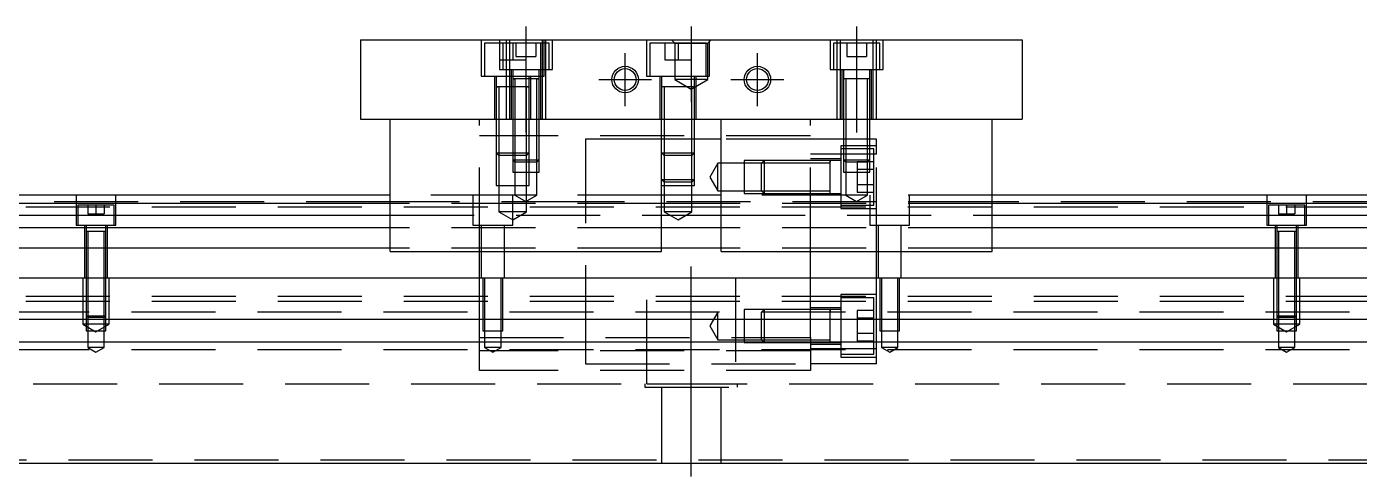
# Model space of a CAD drawing. Extents: x -12 to 788, y -275 to 77.
# Drawn here: x 189.5 to 391, y -202.1 to -134.1 of the extents above; entities that cross this region are included whole.
import ezdxf

# ---------------------------------------------------------------- set-up
doc = ezdxf.new("R2010")
doc.units = 0
doc.linetypes.add('CENTER', pattern=[50.8, 31.75, -6.35, 6.35, -6.35])
doc.linetypes.add('DASHED', pattern=[19.05, 12.7, -6.35])
doc.layers.get('0').update_dxf_attribs({"linetype": 'CONTINUOUS'})
doc.layers.add('CENTER', color=1, linetype='CENTER')

msp = doc.modelspace()

# ---------------------------------------------------------------- linework, layer by layer
at = {"color": 7, "linetype": 'CONTINUOUS'}
for p, q in [((240, -136.12), (240, -148.12)), ((240, -136.12), (340, -136.12)), ((340, -136.12), (340, -148.12)), ((240, -148.12), (340, -148.12)), ((244.5, -168.12), (244.5, -148.12)), ((285.5, -168.12), (285.5, -148.12)), ((294.5, -168.12), (294.5, -148.12)), ((335.5, -168.12), (335.5, -148.12)), ((244.5, -159.62), (0, -159.62)), ((244.5, -160.872272), (0, -160.872272)), ((294.5, -159.62), (285.5, -159.62)), ((294.5, -160.872272), (285.5, -160.872272)), ((580, -159.62), (335.5, -159.62)), ((580, -160.872272), (335.5, -160.872272)), ((0, -162.64668), (244.5, -162.64668)), ((285.5, -162.64668), (294.5, -162.64668)), ((335.5, -162.64668), (580, -162.64668)), ((244.5, -164.543076), (0, -164.543076)), ((294.5, -164.543076), (285.5, -164.543076)), ((580, -164.543076), (335.5, -164.543076)), ((244.5, -167.597372), (0, -167.597372)), ((244.5, -168.12), (285.5, -168.12)), ((294.5, -167.597372), (285.5, -167.597372)), ((294.5, -168.12), (335.5, -168.12)), ((580, -167.597372), (335.5, -167.597372)), ((0, -172.12), (580, -172.12)), ((580, -178.42), (0, -178.42)), ((580, -181.82), (0, -181.82)), ((0, -200.12), (580, -200.12))]:
    msp.add_line(p, q, dxfattribs=at)
at = {"color": 3, "linetype": 'DASHED'}
for p, q in [((258.25, -136.12), (258.25, -141.62)), ((261.5, -136.62), (258.75, -136.62)), ((258.75, -136.62), (258.75, -141.62)), ((261, -136.12), (261, -140.62)), ((268.5, -136.62), (261.5, -136.62)), ((261.5, -136.62), (261.5, -140.62)), ((262.000006, -136.12), (262.000006, -136.62)), ((262.000006, -136.62), (262.000006, -140.62)), ((262.5, -136.12), (262.5, -148.12)), ((263, -136.62), (263, -139.12)), ((263.5, -136.62), (263.5, -138.62)), ((265, -136.62), (265, -138.62)), ((266.5, -136.62), (266.5, -138.62)), ((267.25, -140.62), (267.25, -136.62)), ((267.5, -148.12), (267.5, -136.12)), ((267.75, -141.62), (267.75, -136.12)), ((267.999994, -136.62), (267.999994, -136.12)), ((267.999994, -140.62), (267.999994, -136.62)), ((268.5, -140.62), (268.5, -136.62)), ((269, -140.62), (269, -136.12)), ((283.25, -136.12), (283.25, -141.62)), ((292.25, -136.62), (283.75, -136.62)), ((283.75, -136.62), (283.75, -141.62)), ((286, -136.62), (286, -139.12)), ((287.5, -136.62), (287, -136.12)), ((287.5, -136.62), (287.5, -142.12)), ((287.5, -136.62), (292.5, -136.62)), ((288, -136.62), (288, -139.12)), ((290, -136.62), (290, -139.12)), ((292.25, -141.62), (292.25, -136.62)), ((292.5, -136.62), (293, -136.12)), ((292.5, -142.12), (292.5, -136.62)), ((292.75, -141.62), (292.75, -136.12)), ((311, -136.12), (311, -140.62)), ((318.5, -136.62), (311.5, -136.62)), ((311.5, -136.62), (311.5, -140.62)), ((312.000006, -136.12), (312.000006, -136.62)), ((312.000006, -136.62), (312.000006, -140.62)), ((312.5, -136.12), (312.5, -148.12)), ((313.5, -136.62), (313.5, -138.62)), ((315, -136.62), (315, -138.62)), ((316.5, -136.62), (316.5, -138.62)), ((317.5, -148.12), (317.5, -136.12)), ((317.999994, -136.62), (317.999994, -136.12)), ((317.999994, -140.62), (317.999994, -136.62)), ((318.5, -140.62), (318.5, -136.62)), ((319, -140.62), (319, -136.12)), ((263.5, -138.62), (265, -138.62)), ((265, -138.62), (266.5, -138.62)), ((265, -138.62), (265, -139.12)), ((313.5, -138.62), (315, -138.62)), ((315, -138.62), (316.5, -138.62)), ((261, -139.12), (263, -139.12)), ((261, -140.62), (269, -140.62)), ((262.000006, -140.62), (262.000006, -148.12)), ((262.75, -140.62), (262.75, -148.12)), ((263, -139.12), (265, -139.12)), ((263, -140.62), (263, -142.02)), ((267, -142.02), (267, -140.62)), ((267.25, -148.12), (267.25, -140.62)), ((267.999994, -148.12), (267.999994, -140.62)), ((286, -139.12), (288, -139.12)), ((288, -139.12), (290, -139.12)), ((311, -140.62), (319, -140.62)), ((312.000006, -140.62), (312.000006, -148.12)), ((312.75, -140.62), (312.75, -148.12)), ((313, -140.62), (313, -142.02)), ((317, -142.02), (317, -140.62)), ((317.25, -148.12), (317.25, -140.62)), ((317.999994, -148.12), (317.999994, -140.62)), ((258.25, -141.62), (267.75, -141.62)), ((260.25, -141.62), (260.25, -148.12)), ((260.5, -141.62), (260.5, -143.22)), ((267.000006, -142.02), (262.999994, -142.02)), ((267.000006, -142.02), (262.999994, -142.02)), ((267.000006, -142.02), (262.999994, -142.02)), ((267.000006, -142.02), (262.999994, -142.02)), ((267.000006, -142.02), (262.999994, -142.02)), ((263, -142.015), (263, -142.02)), ((263, -142.02), (263.216462, -142.02)), ((263.216708, -142.02), (263, -142.02)), ((263, -142.02), (263, -148.12)), ((263, -142.02), (263, -142.025)), ((266.783332, -142.02), (263.216708, -142.02)), ((263.35, -142.02), (263.35, -148.12)), ((265.5, -142.02), (265.5, -141.62)), ((265.5, -143.22), (265.5, -142.02)), ((265.75, -148.12), (265.75, -141.62)), ((266.65, -148.12), (266.65, -142.02)), ((267, -142.02), (266.783332, -142.02)), ((266.783538, -142.02), (267, -142.02)), ((267, -142.02), (267, -142.015)), ((267, -148.12), (267, -142.02)), ((267, -142.025), (267, -142.02)), ((283.25, -141.62), (292.75, -141.62)), ((285.25, -141.62), (285.25, -148.12)), ((285.5, -141.62), (285.5, -143.22)), ((292.5, -142.12), (287.5, -142.12)), ((287.5, -142.12), (290, -143.563376)), ((290, -143.563376), (292.5, -142.12)), ((290.5, -143.22), (290.5, -141.62)), ((290.75, -148.12), (290.75, -141.62)), ((317.000006, -142.02), (312.999994, -142.02)), ((317.000006, -142.02), (312.999994, -142.02)), ((317.000006, -142.02), (312.999994, -142.02)), ((313, -142.015), (313, -142.02)), ((313.216708, -142.02), (313, -142.02)), ((313, -142.02), (313, -142.025)), ((313, -142.02), (313, -148.12)), ((316.783332, -142.02), (313.216708, -142.02)), ((313.35, -142.02), (313.35, -148.12)), ((316.65, -148.12), (316.65, -142.02)), ((317, -142.02), (316.783332, -142.02)), ((317, -142.02), (317, -142.015)), ((317, -142.025), (317, -142.02)), ((317, -148.12), (317, -142.02)), ((265.500006, -143.22), (260.499994, -143.22)), ((265.500006, -143.22), (260.499994, -143.22)), ((262.000006, -143.22), (260.499994, -143.22)), ((260.5, -143.215), (260.5, -143.22)), ((260.5, -143.22), (260.757448, -143.22)), ((260.757468, -143.22), (260.5, -143.22)), ((260.5, -143.22), (260.5, -148.12)), ((260.5, -143.22), (260.5, -143.225)), ((261.999766, -143.22), (260.757468, -143.22)), ((260.9, -143.22), (260.9, -148.12)), ((263, -143.22), (261.999766, -143.22)), ((263, -143.22), (262.000006, -143.22)), ((263.35, -143.22), (263, -143.22)), ((263.350064, -143.22), (263, -143.22)), ((265.500006, -143.22), (263.35, -143.22)), ((265.242552, -143.22), (263.350064, -143.22)), ((265.1, -148.12), (265.1, -143.22)), ((265.5, -143.22), (265.242552, -143.22)), ((265.242602, -143.22), (265.5, -143.22)), ((265.5, -143.22), (265.5, -143.215)), ((265.5, -148.12), (265.5, -143.22)), ((265.5, -143.225), (265.5, -143.22)), ((290.500006, -143.22), (285.499994, -143.22)), ((285.5, -143.215), (285.5, -143.22)), ((285.757468, -143.22), (285.5, -143.22)), ((285.5, -143.22), (285.5, -143.225)), ((285.5, -143.22), (285.5, -148.12)), ((290.242552, -143.22), (285.757468, -143.22)), ((285.9, -143.22), (285.9, -148.12)), ((290.1, -148.12), (290.1, -143.22)), ((290.5, -143.22), (290.242552, -143.22)), ((290.5, -143.22), (290.5, -143.215)), ((290.5, -143.225), (290.5, -143.22)), ((290.5, -148.12), (290.5, -143.22)), ((258, -168.12), (258, -148.12)), ((260.5, -148.12), (260.5, -153.22)), ((260.500006, -148.12), (260.500006, -153.220006)), ((260.9, -148.12), (260.9, -153.62)), ((263, -148.12), (263, -154.27)), ((263.000006, -148.12), (263.000002, -154.27)), ((263.35, -148.12), (263.35, -154.62)), ((265.1, -153.62), (265.1, -148.12)), ((265.499994, -153.220006), (265.499994, -148.12)), ((265.5, -153.22), (265.5, -148.12)), ((266.65, -154.62), (266.65, -148.12)), ((266.999998, -154.27), (266.999994, -148.12)), ((267, -154.27), (267, -148.12)), ((285.9, -148.12), (285.9, -153.62)), ((290.1, -153.62), (290.1, -148.12)), ((290.499994, -153.220006), (290.499994, -148.12)), ((290.5, -153.22), (290.5, -148.12)), ((308, -168.12), (308, -148.12)), ((313, -148.12), (313, -154.27)), ((313.000006, -148.12), (313.000006, -154.270006)), ((313.35, -148.12), (313.35, -154.62)), ((316.65, -154.62), (316.65, -148.12)), ((316.999994, -154.270006), (316.999994, -148.12)), ((317, -154.27), (317, -148.12)), ((308, -150.62), (258, -150.62)), ((274, -151.12), (274, -181.82)), ((285.5, -151.12), (274, -151.12)), ((285.9, -151.12), (285.5, -151.12)), ((290.1, -151.12), (285.9, -151.12)), ((290.5, -151.12), (290.1, -151.12)), ((294.5, -151.12), (290.5, -151.12)), ((308, -151.12), (294.5, -151.12)), ((313, -151.12), (308, -151.12)), ((312.6, -152.12), (312.6, -161.62)), ((318, -152.12), (312.6, -152.12)), ((313, -152.62), (312.6, -152.62)), ((313.35, -151.12), (313, -151.12)), ((313.35, -152.62), (313, -152.62)), ((316.65, -151.12), (313.35, -151.12)), ((316.65, -152.62), (313.35, -152.62)), ((317, -151.12), (316.65, -151.12)), ((317, -152.62), (316.65, -152.62)), ((318, -151.12), (317, -151.12)), ((317.6, -152.62), (317, -152.62)), ((317.6, -161.12), (317.6, -152.62)), ((318, -153.423062), (318, -151.12)), ((260.5, -153.22), (263, -153.22)), ((260.5, -153.22), (260.9, -153.62)), ((260.500006, -153.220006), (260.500006, -158.12)), ((263, -153.62), (260.9, -153.62)), ((260.9, -153.62), (260.9, -158.12)), ((263, -153.22), (263.35, -153.22)), ((263.35, -153.62), (263, -153.62)), ((263, -154.27), (267, -154.27)), ((263, -154.27), (263.35, -154.62)), ((263.000002, -154.27), (263.000006, -156.12)), ((263.35, -153.22), (265.5, -153.22)), ((265.1, -153.62), (263.35, -153.62)), ((266.65, -154.62), (263.35, -154.62)), ((263.35, -154.62), (263.35, -156.12)), ((265.1, -153.62), (265.5, -153.22)), ((265.1, -158.12), (265.1, -153.62)), ((265.499994, -154.62), (265.499994, -153.220006)), ((265.499994, -156.12), (265.499994, -154.62)), ((266.65, -154.62), (267, -154.27)), ((266.65, -156.12), (266.65, -154.62)), ((266.999994, -156.12), (266.999998, -154.27)), ((285.5, -153.22), (290.5, -153.22)), ((285.5, -153.22), (285.9, -153.62)), ((290.1, -153.62), (285.9, -153.62)), ((285.9, -153.62), (285.9, -158.12)), ((290.1, -153.62), (290.5, -153.22)), ((290.1, -158.12), (290.1, -153.62)), ((290.499994, -158.12), (290.499994, -153.220006)), ((294, -154.77), (292.787564, -156.87)), ((294, -158.97), (294, -154.77)), ((298, -154.77), (294, -154.77)), ((298, -154.370006), (298, -159.369994)), ((300.999994, -154.370006), (298, -154.370006)), ((300.6, -154.77), (298, -154.77)), ((301, -154.37), (300.6, -154.77)), ((300.6, -158.97), (300.6, -154.77)), ((308, -154.77), (300.6, -154.77)), ((308, -154.370006), (300.999994, -154.370006)), ((301, -154.37), (301, -159.37)), ((308, -154.37), (301, -154.37)), ((313, -153.423062), (308, -153.423062)), ((312.6, -154.12), (308, -154.12)), ((311.005, -154.37), (308, -154.37)), ((311, -154.77), (308, -154.77)), ((312.6, -154.37), (310.995, -154.37)), ((311, -154.77), (311, -154.369994)), ((311, -156.87), (311, -154.369994)), ((311, -159.370006), (311, -154.369994)), ((311, -154.627468), (311, -154.37)), ((311, -154.37), (311, -154.627448)), ((311, -154.627468), (311, -154.37)), ((311, -156.719954), (311, -154.627468)), ((311, -158.97), (311, -154.77)), ((313.35, -153.423062), (313, -153.423062)), ((313, -154.27), (317, -154.27)), ((313, -154.27), (313.35, -154.62)), ((313.000006, -154.270006), (313.000006, -156.12)), ((316.65, -153.423062), (313.35, -153.423062)), ((316.65, -154.62), (313.35, -154.62)), ((313.35, -154.62), (313.35, -156.12)), ((315.1, -154.560598), (315.1, -155.7153)), ((317.6, -154.560598), (315.1, -154.560598)), ((317, -153.423062), (316.65, -153.423062)), ((316.65, -154.62), (317, -154.27)), ((316.65, -156.12), (316.65, -154.62)), ((316.999994, -156.12), (316.999994, -154.270006)), ((318, -153.423062), (317, -153.423062)), ((318, -168.12), (318, -153.423062)), ((263.000006, -156.12), (266.999994, -156.12)), ((263.35, -156.12), (263.35, -159.62)), ((265.499994, -158.12), (265.499994, -156.12)), ((266.65, -159.62), (266.65, -156.12)), ((292.787564, -156.87), (294, -158.97)), ((311, -159.112552), (311, -156.719954)), ((313.000006, -156.12), (316.999994, -156.12)), ((313.35, -156.12), (313.35, -159.62)), ((315.1, -155.7153), (315.1, -158.0247)), ((317.6, -155.7153), (315.1, -155.7153)), ((316.65, -159.62), (316.65, -156.12)), ((260.500006, -158.12), (265.499994, -158.12)), ((260.9, -158.12), (260.9, -162.12)), ((265.1, -162.12), (265.1, -158.12)), ((285.5, -157.22), (290.5, -157.22)), ((285.5, -157.22), (285.9, -157.62)), ((285.500006, -158.12), (290.499994, -158.12)), ((290.1, -157.62), (285.9, -157.62)), ((285.9, -158.12), (285.9, -162.12)), ((290.1, -157.62), (290.5, -157.22)), ((290.1, -162.12), (290.1, -158.12)), ((294, -158.97), (298, -158.97)), ((298, -158.97), (300.6, -158.97)), ((300.6, -158.97), (308, -158.97)), ((300.6, -158.97), (301, -159.37)), ((300.6, -158.97), (308, -158.97)), ((308, -158.97), (311, -158.97)), ((311, -159.370006), (311, -158.97)), ((311, -159.37), (311, -159.112552)), ((317.6, -158.0247), (315.1, -158.0247)), ((315.1, -158.0247), (315.1, -159.179402)), ((244.5, -160.62), (40.5, -160.62)), ((197, -159.62), (197, -164.12)), ((202.75, -161.12), (197.25, -161.12)), ((197.25, -161.12), (197.25, -164.12)), ((198.75, -161.12), (198.75, -162.42)), ((200, -161.12), (200, -162.42)), ((201.25, -161.12), (201.25, -162.42)), ((202.75, -164.12), (202.75, -161.12)), ((203, -164.12), (203, -159.62)), ((263.35, -159.62), (244.5, -159.62)), ((274, -160.62), (244.5, -160.62)), ((285.5, -160.872272), (244.5, -160.872272)), ((257, -159.62), (257, -164.12)), ((263, -164.12), (263, -159.62)), ((266.65, -159.62), (263.35, -159.62)), ((263.35, -159.62), (265, -160.572628)), ((265, -160.572628), (266.65, -159.62)), ((285.5, -159.62), (266.65, -159.62)), ((318, -160.62), (274, -160.62)), ((313.35, -159.62), (294.5, -159.62)), ((335.5, -160.872272), (294.5, -160.872272)), ((298, -159.369994), (301, -159.369994)), ((301, -159.369994), (308, -159.369994)), ((301, -159.37), (308, -159.369998)), ((308, -159.369998), (311.005, -159.37)), ((310.995, -159.37), (312.6, -159.37)), ((312.6, -161.12), (317.6, -161.12)), ((316.65, -159.62), (313.35, -159.62)), ((313.35, -159.62), (315, -160.572628)), ((315, -160.572628), (316.65, -159.62)), ((317.6, -159.179402), (315.1, -159.179402)), ((335.5, -159.62), (316.65, -159.62)), ((317, -159.62), (317, -164.12)), ((335.5, -160.62), (318, -160.62)), ((323, -164.12), (323, -159.62)), ((530.005, -160.62), (335.5, -160.62)), ((377, -159.62), (377, -164.12)), ((382.75, -161.12), (377.25, -161.12)), ((377.25, -161.12), (377.25, -164.12)), ((378.75, -161.12), (378.75, -162.42)), ((380, -161.12), (380, -162.42)), ((381.25, -161.12), (381.25, -162.42)), ((382.75, -164.12), (382.75, -161.12)), ((383, -164.12), (383, -159.62)), ((37, -161.37), (530.005, -161.37)), ((198.75, -162.42), (200, -162.42)), ((200, -162.42), (201.25, -162.42)), ((244.5, -162.64668), (285.5, -162.64668)), ((265.1, -162.12), (260.9, -162.12)), ((260.9, -162.12), (263, -163.332436)), ((263, -163.332436), (265.1, -162.12)), ((290.1, -162.12), (285.9, -162.12)), ((285.9, -162.12), (288, -163.332436)), ((288, -163.332436), (290.1, -162.12)), ((294.5, -162.64668), (335.5, -162.64668)), ((312.6, -161.62), (318, -161.62)), ((378.75, -162.42), (380, -162.42)), ((380, -162.42), (381.25, -162.42)), ((197, -164.12), (203, -164.12)), ((198.25, -164.12), (198.25, -172.12)), ((199.998804, -165.12), (198.499994, -165.12)), ((201.500006, -165.12), (198.499994, -165.12)), ((198.5, -164.12), (198.5, -165.12)), ((198.5, -165.115), (198.5, -165.12)), ((198.624678, -165.12), (198.5, -165.12)), ((198.5, -165.12), (198.5, -165.125)), ((198.5, -165.12), (198.5, -172.12)), ((199.998804, -165.12), (198.624678, -165.12)), ((198.75, -165.12), (198.75, -172.12)), ((201.500006, -165.12), (199.998804, -165.12)), ((201.37533, -165.12), (199.998804, -165.12)), ((201.25, -172.12), (201.25, -165.12)), ((201.5, -165.12), (201.37533, -165.12)), ((201.5, -165.12), (201.5, -164.12)), ((201.5, -165.12), (201.5, -165.115)), ((201.5, -165.125), (201.5, -165.12)), ((201.5, -172.12), (201.5, -165.12)), ((201.75, -172.12), (201.75, -164.12)), ((285.5, -164.543076), (244.5, -164.543076)), ((257, -164.12), (263, -164.12)), ((258.25, -164.12), (258.25, -172.12)), ((261.75, -172.12), (261.75, -164.12)), ((335.5, -164.543076), (294.5, -164.543076)), ((317, -164.12), (323, -164.12)), ((318.25, -164.12), (318.25, -172.12)), ((321.75, -172.12), (321.75, -164.12)), ((377, -164.12), (383, -164.12)), ((378.25, -164.12), (378.25, -172.12)), ((379.998804, -165.12), (378.499994, -165.12)), ((381.500006, -165.12), (378.499994, -165.12)), ((378.5, -164.12), (378.5, -165.12)), ((378.5, -165.115), (378.5, -165.12)), ((378.624678, -165.12), (378.5, -165.12)), ((378.5, -165.12), (378.5, -165.125)), ((378.5, -165.12), (378.5, -172.12)), ((379.998804, -165.12), (378.624678, -165.12)), ((378.75, -165.12), (378.75, -172.12)), ((381.500006, -165.12), (379.998804, -165.12)), ((381.37533, -165.12), (379.998804, -165.12)), ((381.25, -172.12), (381.25, -165.12)), ((381.5, -165.12), (381.37533, -165.12)), ((381.5, -165.12), (381.5, -164.12)), ((381.5, -165.12), (381.5, -165.115)), ((381.5, -165.125), (381.5, -165.12)), ((381.5, -172.12), (381.5, -165.12)), ((381.75, -172.12), (381.75, -164.12)), ((285.5, -167.597372), (244.5, -167.597372)), ((258, -172.12), (258, -168.12)), ((335.5, -167.597372), (294.5, -167.597372)), ((308, -172.12), (308, -168.12)), ((318, -172.12), (318, -168.12)), ((198, -172.12), (198, -179.12)), ((198.5, -172.12), (198.5, -177.87)), ((198.500006, -172.12), (198.500002, -177.87)), ((198.75, -172.12), (198.75, -178.12)), ((201.25, -178.12), (201.25, -172.12)), ((201.499998, -177.87), (201.499994, -172.12)), ((201.5, -177.87), (201.5, -172.12)), ((202, -179.12), (202, -172.12)), ((258, -178.42), (258, -172.12)), ((258.500006, -172.12), (258.500006, -178.42)), ((258.75, -172.12), (258.75, -180.12)), ((261.25, -180.12), (261.25, -172.12)), ((261.499994, -178.42), (261.499994, -172.12)), ((283.291796, -188.12), (283.291796, -172.12)), ((296.708204, -172.12), (296.708204, -188.12)), ((308, -178.42), (308, -172.12)), ((318, -178.42), (318, -172.12)), ((318.500006, -172.12), (318.500006, -178.42)), ((318.75, -172.12), (318.75, -180.12)), ((321.25, -180.12), (321.25, -172.12)), ((321.499994, -178.42), (321.499994, -172.12)), ((378, -172.12), (378, -179.12)), ((378.5, -172.12), (378.5, -177.87)), ((378.500006, -172.12), (378.500002, -177.87)), ((378.75, -172.12), (378.75, -178.12)), ((381.25, -178.12), (381.25, -172.12)), ((381.499998, -177.87), (381.499994, -172.12)), ((381.5, -177.87), (381.5, -172.12)), ((382, -179.12), (382, -172.12)), ((37, -174.87), (530.005, -174.87)), ((312.6, -174.62), (312.6, -184.12)), ((318, -174.62), (312.6, -174.62)), ((317.6, -175.12), (312.6, -175.12)), ((317.6, -178.42), (317.6, -175.12)), ((580, -177.27), (0, -177.27)), ((37, -175.62), (530.005, -175.62)), ((294, -177.27), (292.787564, -179.37)), ((294, -181.47), (294, -177.27)), ((301, -176.870002), (298, -176.870006)), ((298, -176.870006), (298, -181.82)), ((301, -176.87), (300.6, -177.27)), ((300.6, -181.47), (300.6, -177.27)), ((301, -176.87), (301, -181.82)), ((308, -176.87), (301, -176.87)), ((308, -176.870006), (301, -176.870002)), ((312.6, -176.62), (308, -176.62)), ((311.005, -176.87), (308, -176.87)), ((312.6, -176.87), (310.995, -176.87)), ((311, -179.37), (311, -176.869994)), ((311, -181.870006), (311, -176.869994)), ((311, -177.27), (311, -176.869994)), ((311, -176.87), (311, -177.127448)), ((311, -177.127468), (311, -176.87)), ((311, -177.127468), (311, -176.87)), ((311, -178.41994), (311, -177.127468)), ((311, -178.42), (311, -177.27)), ((315.1, -177.060598), (315.1, -178.2153)), ((317.6, -177.060598), (315.1, -177.060598)), ((202, -179.12), (198, -179.12)), ((198, -179.12), (200, -180.2747)), ((198.5, -177.87), (201.5, -177.87)), ((198.5, -177.87), (198.75, -178.12)), ((198.500002, -177.87), (198.500006, -178.42)), ((198.500006, -178.42), (198.500006, -180.12)), ((201.25, -178.12), (198.75, -178.12)), ((198.75, -178.12), (198.75, -180.12)), ((200, -180.2747), (202, -179.12)), ((201.25, -178.12), (201.5, -177.87)), ((201.25, -180.12), (201.25, -178.12)), ((201.499994, -178.42), (201.499998, -177.87)), ((201.499994, -180.12), (201.499994, -178.42)), ((258, -181.12), (258, -178.42)), ((258.500006, -178.42), (258.500006, -180.12)), ((261.499994, -180.12), (261.499994, -178.42)), ((308, -181.12), (308, -178.42)), ((311, -179.219954), (311, -178.41994)), ((311, -181.47), (311, -178.42)), ((311, -181.612552), (311, -179.219954)), ((315.1, -178.2153), (315.1, -180.5247)), ((317.6, -178.2153), (315.1, -178.2153)), ((317.6, -181.82), (317.6, -178.42)), ((318, -181.82), (318, -178.42)), ((318.500006, -178.42), (318.500006, -180.12)), ((321.499994, -180.12), (321.499994, -178.42)), ((382, -179.12), (378, -179.12)), ((378, -179.12), (380, -180.2747)), ((378.5, -177.87), (381.5, -177.87)), ((378.5, -177.87), (378.75, -178.12)), ((378.500002, -177.87), (378.500006, -178.42)), ((378.500006, -178.42), (378.500006, -180.12)), ((381.25, -178.12), (378.75, -178.12)), ((378.75, -178.12), (378.75, -180.12)), ((380, -180.2747), (382, -179.12)), ((381.25, -178.12), (381.5, -177.87)), ((381.25, -180.12), (381.25, -178.12)), ((381.499994, -178.42), (381.499998, -177.87)), ((381.499994, -180.12), (381.499994, -178.42)), ((198.500006, -180.12), (201.499994, -180.12)), ((198.75, -180.12), (198.75, -182.62)), ((201.25, -182.62), (201.25, -180.12)), ((258, -181.12), (308, -181.12)), ((258, -181.82), (258, -181.12)), ((258.500006, -180.12), (261.499994, -180.12)), ((258.75, -180.12), (258.75, -182.62)), ((261.25, -182.62), (261.25, -180.12)), ((292.787564, -179.37), (294, -181.47)), ((308, -181.12), (308, -181.82)), ((315.1, -180.5247), (315.1, -181.679402)), ((317.6, -180.5247), (315.1, -180.5247)), ((318.500006, -180.12), (321.499994, -180.12)), ((318.75, -180.12), (318.75, -182.62)), ((321.25, -182.62), (321.25, -180.12)), ((378.500006, -180.12), (381.499994, -180.12)), ((378.75, -180.12), (378.75, -182.62)), ((381.25, -182.62), (381.25, -180.12)), ((580, -182.97), (0, -182.97)), ((201.25, -182.62), (198.75, -182.62)), ((198.75, -182.62), (200, -183.341688)), ((200, -183.341688), (201.25, -182.62)), ((258, -186.12), (258, -181.82)), ((308, -183.128332), (258, -183.128332)), ((261.25, -182.62), (258.75, -182.62)), ((258.75, -182.62), (260, -183.341688)), ((260, -183.341688), (261.25, -182.62)), ((274, -181.82), (274, -185.12)), ((294, -181.47), (298, -181.47)), ((298, -181.47), (300.6, -181.47)), ((298, -181.82), (298, -181.869994)), ((298, -181.869994), (301, -181.869998)), ((300.6, -181.47), (308, -181.47)), ((300.6, -181.47), (300.95, -181.82)), ((300.95, -181.82), (301, -181.87)), ((301, -181.82), (301, -181.87)), ((301, -181.869998), (308, -181.869994)), ((301, -181.87), (308, -181.87)), ((308, -181.47), (311, -181.47)), ((308, -181.82), (308, -186.12)), ((308, -181.87), (311, -181.87)), ((308, -182.12), (312.6, -182.12)), ((318, -182.816938), (308, -182.816938)), ((310.995, -181.87), (311, -181.87)), ((311, -181.82), (311, -181.47)), ((311, -181.82059), (311, -181.612552)), ((311, -181.870006), (311, -181.82)), ((311, -181.87), (311, -181.82059)), ((311, -181.87), (312.6, -181.87)), ((311, -181.87), (311.005, -181.87)), ((317.6, -181.679402), (315.1, -181.679402)), ((317.6, -183.62), (317.6, -181.82)), ((318, -182.816938), (318, -181.82)), ((318, -185.12), (318, -182.816938)), ((321.25, -182.62), (318.75, -182.62)), ((318.75, -182.62), (320, -183.341688)), ((320, -183.341688), (321.25, -182.62)), ((381.25, -182.62), (378.75, -182.62)), ((378.75, -182.62), (380, -183.341688)), ((380, -183.341688), (381.25, -182.62)), ((274, -185.12), (308, -185.12)), ((318, -185.12), (308, -185.12)), ((312.6, -183.62), (317.6, -183.62)), ((312.6, -184.12), (318, -184.12)), ((308, -186.12), (258, -186.12)), ((0, -188.12), (580, -188.12)), ((283, -188.12), (283, -188.62)), ((283, -188.62), (297, -188.62)), ((283.291796, -188.12), (296.708204, -188.12)), ((285.5, -188.62), (285.5, -200.12)), ((294.5, -200.12), (294.5, -188.62)), ((297, -188.62), (297, -188.12)), ((62.499994, -199.62), (580, -199.62))]:
    msp.add_line(p, q, dxfattribs=at)
at = {"color": 3, "linetype": 'CONTINUOUS'}
for centre in [(280, -142.12), (300, -142.12)]:
    msp.add_circle(centre, 2, dxfattribs=at)
at = {"color": 7, "linetype": 'CONTINUOUS'}
for centre in [(280, -142.12), (300, -142.12)]:
    msp.add_circle(centre, 1.65, dxfattribs=at)
at = {"layer": 'CENTER', "color": 1, "linetype": 'CENTER'}
for p, q in [((265, -134.12), (265, -150.12)), ((290, -134.12), (290, -145.563376)), ((315, -134.12), (315, -150.12)), ((280, -146.12), (280, -138.12)), ((300, -146.12), (300, -138.12)), ((276, -142.12), (284, -142.12)), ((296, -142.12), (304, -142.12)), ((290, -202.12), (290, -170.12))]:
    msp.add_line(p, q, dxfattribs=at)

doc.saveas('drawing.dxf')
